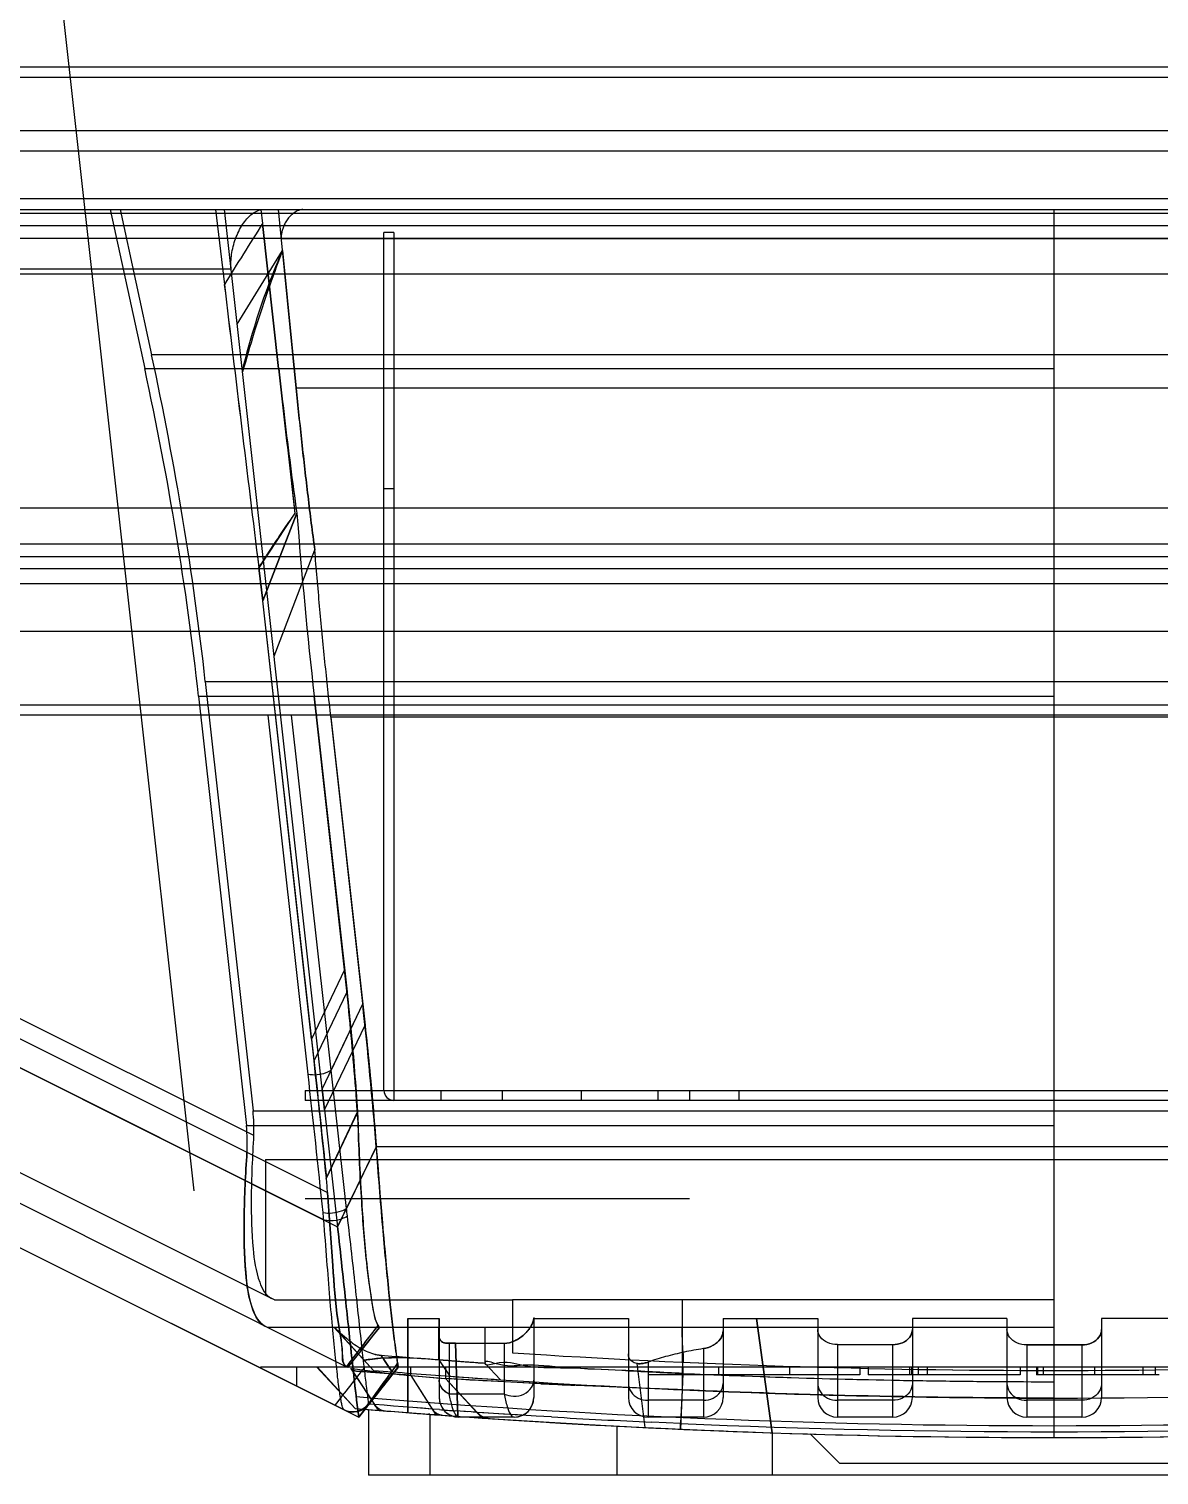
# Model space of a CAD drawing. Header units: millimetres. Extents: x -97344 to -49824, y -57049 to -40247.
# Drawn here: x -65065.67 to -65037.01, y -52851.39 to -52814.73 of the extents above; entities that cross this region are included whole.
import ezdxf

# ---------------------------------------------------------------- set-up
doc = ezdxf.new("R2010")
doc.units = ezdxf.units.MM
doc.header["$LTSCALE"] = 200
for name, color, linetype in [('DIM', 3, 'Continuous'), ('LAY0001', 7, 'Continuous'), ('PP025_18_1', 7, 'Continuous')]:
    doc.layers.add(name, color=color, linetype=linetype)

# ---------------------------------------------------------------- blocks, each defined once
blk = doc.blocks.new('2250')
at = {"color": 7, "linetype": 'Continuous'}
for p, q in [((-45373.872, -64442.645), (-45301.69, -64442.645)), ((-45301.69, -64442.909), (-45373.872, -64442.909)), ((-45375.337, -64444.768), (-45300.224, -64444.768)), ((-45303.202, -64445.988), (-45372.359, -64445.988)), ((-45303.202, -64446.362), (-45372.359, -64446.362)), ((-45372.359, -64446.662), (-45303.202, -64446.662)), ((-45372.359, -64446.982), (-45303.202, -64446.982)), ((-45303.202, -64447.901), (-45372.359, -64447.901)), ((-45372.359, -64453.824), (-45303.202, -64453.824)), ((-45303.202, -64454.743), (-45372.359, -64454.743)), ((-45303.202, -64455.062), (-45372.359, -64455.062)), ((-45372.359, -64455.362), (-45303.202, -64455.362)), ((-45372.359, -64455.737), (-45303.202, -64455.737)), ((-45300.224, -64456.957), (-45375.337, -64456.957)), ((-45373.872, -64458.816), (-45301.69, -64458.816)), ((-45301.69, -64459.08), (-45373.872, -64459.08)), ((-45356.706, -64468.175), (-45357.717, -64459.08)), ((-45356.123, -64468.077), (-45357.124, -64459.08)), ((-45356.127, -64459.129), (-45356.132, -64459.08)), ((-45355.32, -64466.384), (-45356.132, -64459.08)), ((-45319.434, -64459.129), (-45356.127, -64459.129)), ((-45355.32, -64466.384), (-45356.123, -64468.077)), ((-45356.306, -64471.869), (-45365.044, -64467.5)), ((-45355.732, -64471.579), (-45356.123, -64468.077)), ((-45354.977, -64470.015), (-45355.732, -64471.579)), ((-45320.585, -64470.015), (-45354.977, -64470.015)), ((-45364.588, -64472.286), (-45355.801, -64476.68)), ((-45354.422, -64475.6), (-45354.438, -64475.507)), ((-45321.14, -64475.6), (-45354.421, -64475.6)), ((-45354.098, -64475.812), (-45354.098, -64475.6)), ((-45353.219, -64475.6), (-45353.219, -64475.895)), ((-45348.082, -64475.6), (-45348.082, -64475.8)), ((-45346.299, -64475.6), (-45346.299, -64475.8)), ((-45344.494, -64475.6), (-45344.494, -64475.8)), ((-45342.712, -64475.6), (-45342.712, -64475.8)), ((-45342.505, -64475.6), (-45342.505, -64475.8)), ((-45341.449, -64475.6), (-45341.449, -64475.8)), ((-45341.401, -64475.6), (-45341.401, -64475.8)), ((-45341.233, -64475.6), (-45341.233, -64475.8)), ((-45341.008, -64475.6), (-45341.008, -64475.8)), ((-45338.648, -64475.6), (-45338.648, -64475.8)), ((-45338.233, -64475.6), (-45338.233, -64475.8)), ((-45338.195, -64475.8), (-45338.195, -64475.6)), ((-45338.064, -64475.6), (-45338.064, -64475.8)), ((-45336.763, -64475.6), (-45336.763, -64475.8)), ((-45336.585, -64475.6), (-45336.585, -64475.8)), ((-45335.537, -64475.6), (-45335.537, -64475.8)), ((-45335.22, -64475.6), (-45335.22, -64475.8)), ((-45354.098, -64475.812), (-45353.556, -64476.665)), ((-45354.098, -64475.812), (-45353.622, -64475.858)), ((-45353.622, -64475.858), (-45353.244, -64475.893)), ((-45353.219, -64475.895), (-45352.422, -64476.749)), ((-45350.805, -64476.022), (-45353.219, -64475.895)), ((-45342.712, -64475.8), (-45348.082, -64475.8)), ((-45347.219, -64475.8), (-45347.219, -64476.176)), ((-45338.648, -64475.8), (-45342.505, -64475.8)), ((-45335.124, -64475.8), (-45338.233, -64475.8)), ((-45349.067, -64476.101), (-45349.937, -64476.063)), ((-45347.219, -64476.176), (-45349.067, -64476.101)), ((-45347.219, -64476.176), (-45347.257, -64477.029)), ((-45355.786, -64476.687), (-45355.676, -64476.727)), ((-45355.676, -64476.727), (-45355.558, -64476.74)), ((-45355.558, -64476.74), (-45355.437, -64476.724)), ((-45355.437, -64476.724), (-45355.323, -64476.679)), ((-45355.168, -64476.547), (-45355.171, -64476.522)), ((-45355.169, -64476.548), (-45355.168, -64476.548)), ((-45355.168, -64476.548), (-45355.168, -64476.547)), ((-45355.168, -64476.548), (-45355.168, -64476.548)), ((-45355.168, -64476.548), (-45355.168, -64476.548)), ((-45355.02, -64476.552), (-45355.164, -64476.541)), ((-45355.118, -64476.402), (-45355.02, -64476.552)), ((-45354.779, -64476.571), (-45355.02, -64476.552)), ((-45354.779, -64476.571), (-45355.02, -64476.552)), ((-45354.536, -64476.591), (-45354.779, -64476.571)), ((-45354.536, -64476.591), (-45354.779, -64476.571)), ((-45354.293, -64476.609), (-45354.536, -64476.591)), ((-45354.293, -64476.609), (-45354.536, -64476.591)), ((-45354.048, -64476.628), (-45354.293, -64476.609)), ((-45354.048, -64476.628), (-45354.293, -64476.609)), ((-45353.556, -64476.665), (-45354.048, -64476.628)), ((-45353.376, -64476.679), (-45353.556, -64476.665)), ((-45352.85, -64476.718), (-45352.96, -64476.71)), ((-45352.66, -64476.732), (-45352.85, -64476.718)), ((-45352.423, -64476.749), (-45352.515, -64476.742)), ((-45352.418, -64476.749), (-45352.421, -64476.748)), ((-45352.418, -64476.749), (-45352.421, -64476.748)), ((-45351.178, -64476.827), (-45352.418, -64476.749)), ((-45352.003, -64476.776), (-45352.248, -64476.76)), ((-45352.089, -64476.906), (-45352.09, -64476.906)), ((-45351.748, -64476.792), (-45352.003, -64476.776)), ((-45351.397, -64476.814), (-45351.748, -64476.792)), ((-45351.178, -64476.827), (-45351.397, -64476.814)), ((-45350.924, -64476.842), (-45351.178, -64476.827)), ((-45350.533, -64476.865), (-45350.924, -64476.842)), ((-45347.622, -64477.013), (-45347.99, -64476.997)), ((-45347.257, -64477.029), (-45347.622, -64477.013)), ((-45347.264, -64477.175), (-45347.257, -64477.029)), ((-45343.231, -64478.04), (-45343.975, -64477.295)), ((-45343.231, -64478.04), (-45332.331, -64478.04))]:
    blk.add_line(p, q, dxfattribs=at)
for points in [[(-45355.168, -64476.547), (-45354.937, -64476.253), (-45354.692, -64475.942), (-45354.419, -64475.6)], [(-45353.622, -64475.858), (-45353.449, -64475.874), (-45353.322, -64475.886), (-45353.244, -64475.893)], [(-45355.323, -64476.679), (-45355.223, -64476.607), (-45355.168, -64476.548)], [(-45353.556, -64476.665), (-45353.803, -64476.647), (-45354.048, -64476.628)], [(-45352.423, -64476.749), (-45352.434, -64476.748), (-45352.85, -64476.718)], [(-45352.248, -64476.76), (-45352.41, -64476.749), (-45352.418, -64476.749)]]:
    blk.add_lwpolyline(points, dxfattribs=at)
for centre, radius, start, end in [((-45470.272, -64479.094), 115.652, 4.50268, 6.30947), ((-46070.882, -64547.576), 718.577, 6.062725, 6.343961), ((-45366.118, -64473.02), 10.486, 6.8514, 7.8979), ((-45367.942, -64472.916), 11.682, 5.1406, 6.064), ((-45227.722, -64567.78), 156.752, 143.93844, 144.39592), ((-45253.667, -64555.76), 128.752, 141.49401, 142.03103), ((-45106.508, -64671.737), 316.117, 141.65039, 141.86948), ((-45353.162, -64463.147), 12.699, 263.7063, 264.701), ((-45353.015, -64461.556), 14.297, 264.7025, 265.6554), ((-45337.232, -64194.718), 281.632, 267.23756, 267.41449), ((-45337.781, -64263.719), 212.667, 267.45621, 272.54379), ((-45355.562, -64476.24), 0.5, 243.4349, 322.0374), ((-45355.561, -64476.24), 0.5, 243.4349, 321.8695), ((-45355.562, -64476.24), 0.5, 243.435, 321.8981), ((-45337.781, -64263.805), 213.582, 265.29333, 266.1584), ((-45353.202, -64476.441), 0.419, 212.3454, 219.6111), ((-45340.124, -64302.038), 175.143, 265.66064, 265.79727), ((-45352.056, -64476.407), 0.5, 223.0876, 266.2054), ((-45352.057, -64476.407), 0.5, 230.2782, 266.1584), ((-45337.781, -64263.805), 213.582, 266.15865, 273.84138), ((-45337.416, -64248.045), 229.196, 266.71925, 267.35593), ((-45337.781, -64264.084), 213.156, 267.45184, 272.54816)]:
    blk.add_arc(centre, radius, start, end, dxfattribs=at)
for points, knots in [([(-45356.706, -64468.175), (-45356.556, -64468.204), (-45356.345, -64468.186), (-45356.163, -64468.102), (-45356.123, -64468.077)], [0, 0, 0, 0, 0.766002, 1, 1, 1, 1]), ([(-45354.977, -64470.015), (-45354.878, -64471.254), (-45354.749, -64472.882), (-45354.548, -64474.711), (-45354.465, -64475.302), (-45354.438, -64475.507)], [0, 0, 0, 0, 0.675699, 0.887625, 1, 1, 1, 1]), ([(-45356.325, -64471.682), (-45356.172, -64471.712), (-45355.955, -64471.693), (-45355.771, -64471.605), (-45355.732, -64471.579)], [0, 0, 0, 0, 0.767946, 1, 1, 1, 1]), ([(-45356.306, -64471.869), (-45356.202, -64471.891), (-45355.992, -64471.891), (-45355.79, -64471.825), (-45355.707, -64471.769)], [0, 0, 0, 0, 0.516263, 1, 1, 1, 1]), ([(-45355.801, -64476.68), (-45355.811, -64476.675), (-45355.824, -64476.638), (-45355.844, -64476.574), (-45355.866, -64476.466), (-45355.892, -64476.321), (-45355.919, -64476.136), (-45355.961, -64475.814), (-45356.016, -64475.321), (-45356.083, -64474.627), (-45356.155, -64473.805), (-45356.229, -64472.872), (-45356.28, -64472.214), (-45356.306, -64471.869)], [0, 0, 0, 0, 0.006776, 0.021232, 0.043706, 0.074242, 0.112797, 0.159267, 0.275215, 0.420126, 0.591341, 0.785736, 1, 1, 1, 1]), ([(-45355.171, -64476.522), (-45355.172, -64476.482), (-45355.192, -64476.354), (-45355.222, -64476.088), (-45355.273, -64475.678), (-45355.365, -64474.86), (-45355.506, -64473.54), (-45355.63, -64472.406), (-45355.707, -64471.769)], [0, 0, 0, 0, 0.025043, 0.081068, 0.167809, 0.284206, 0.597743, 1, 1, 1, 1]), ([(-45355.801, -64476.68), (-45355.698, -64476.731), (-45355.446, -64476.761), (-45355.238, -64476.616), (-45355.171, -64476.522)], [0, 0, 0, 0, 0.499786, 1, 1, 1, 1]), ([(-45354.79, -64476.708), (-45354.812, -64476.706), (-45354.905, -64476.686), (-45354.981, -64476.614), (-45355.02, -64476.552)], [0, 0, 0, 0, 0.235333, 1, 1, 1, 1]), ([(-45353.324, -64476.82), (-45353.38, -64476.816), (-45353.457, -64476.78), (-45353.511, -64476.724), (-45353.525, -64476.708)], [0, 0, 0, 0, 0.729742, 1, 1, 1, 1])]:
    blk.add_open_spline(points, degree=3, knots=knots, dxfattribs=at)
at = {"layer": 'LAY0001', "color": 7, "linetype": 'Continuous'}
for p, q in [((-45359.597, -64471.137), (-45363.595, -64435.177)), ((-45308.951, -64444.26), (-45366.61, -64444.26)), ((-45368.4, -64446.26), (-45314.09, -64446.26)), ((-45361.72, -64446.26), (-45360.847, -64450.291)), ((-45361.472, -64446.26), (-45360.674, -64449.946)), ((-45359.056, -64446.26), (-45358.828, -64448.156)), ((-45356.286, -64469.08), (-45358.823, -64446.26)), ((-45357.899, -64446.26), (-45357.86, -64446.614)), ((-45357.006, -64450.785), (-45357.457, -64446.26)), ((-45337.781, -64477.386), (-45337.781, -64446.26)), ((-45357.453, -64450.291), (-45357.86, -64446.614)), ((-45357.86, -64446.614), (-45357.453, -64450.291)), ((-45318.178, -64447.006), (-45357.383, -64447.006)), ((-45358.5, -64449.161), (-45357.354, -64447.3)), ((-45357.354, -64447.3), (-45357.006, -64450.785)), ((-45358.655, -64447.772), (-45366.618, -64447.772)), ((-45314.888, -64449.946), (-45360.674, -64449.946)), ((-45360.847, -64450.291), (-45337.781, -64450.291)), ((-45318.555, -64450.785), (-45357.006, -64450.785)), ((-45357.04, -64453.959), (-45357.954, -64455.343)), ((-45356.991, -64453.953), (-45357.85, -64456.18)), ((-45357.85, -64456.18), (-45356.991, -64453.953)), ((-45357.564, -64457.577), (-45356.535, -64454.889)), ((-45357.85, -64456.18), (-45357.954, -64455.342)), ((-45357.954, -64455.343), (-45357.85, -64456.18)), ((-45356.554, -64467.836), (-45357.85, -64456.18)), ((-45356.615, -64467.293), (-45357.85, -64456.18)), ((-45359.312, -64458.221), (-45358.101, -64469.106)), ((-45359.312, -64458.221), (-45316.25, -64458.221)), ((-45359.48, -64458.595), (-45358.27, -64469.48)), ((-45359.48, -64458.595), (-45337.781, -64458.595)), ((-45355.78, -64465.531), (-45356.551, -64458.595)), ((-45356.551, -64458.595), (-45355.717, -64466.091)), ((-45356.127, -64459.129), (-45355.259, -64466.938)), ((-45319.435, -64459.129), (-45356.127, -64459.129)), ((-45355.78, -64465.531), (-45356.615, -64467.293)), ((-45356.554, -64467.836), (-45355.717, -64466.091)), ((-45355.32, -64466.384), (-45356.345, -64468.545)), ((-45365.119, -64466.725), (-45356.21, -64471.179)), ((-45364.434, -64466.55), (-45358.085, -64469.725)), ((-45356.286, -64469.08), (-45355.259, -64466.938)), ((-45365.044, -64467.5), (-45355.956, -64472.044)), ((-45356.345, -64468.545), (-45355.956, -64472.044)), ((-45358.101, -64469.106), (-45317.46, -64469.106)), ((-45356.286, -64469.08), (-45355.956, -64472.044)), ((-45355.454, -64469.136), (-45356.242, -64470.801)), ((-45356.241, -64470.801), (-45355.45, -64469.133)), ((-45355.45, -64469.133), (-45355.434, -64469.48)), ((-45358.27, -64469.48), (-45337.781, -64469.48)), ((-45357.781, -64473.789), (-45365.577, -64469.891)), ((-45354.977, -64470.015), (-45355.956, -64472.044)), ((-45355.956, -64472.044), (-45354.974, -64470.015)), ((-45320.585, -64470.015), (-45354.977, -64470.015)), ((-45357.781, -64470.34), (-45357.781, -64473.789)), ((-45357.781, -64470.34), (-45347.031, -64470.34)), ((-45347.031, -64470.34), (-45328.531, -64470.34)), ((-45355.702, -64475.611), (-45365.57, -64470.677)), ((-45347.031, -64471.34), (-45356.781, -64471.34)), ((-45365.561, -64471.8), (-45355.419, -64476.87)), ((-45357.559, -64473.9), (-45357.781, -64473.789)), ((-45357.559, -64473.9), (-45351.519, -64473.9)), ((-45351.519, -64473.9), (-45351.519, -64475.24)), ((-45337.781, -64473.9), (-45351.519, -64473.9)), ((-45354.173, -64476.756), (-45354.174, -64474.37)), ((-45354.174, -64474.37), (-45354.174, -64476.756)), ((-45354.174, -64474.37), (-45353.381, -64474.37)), ((-45353.381, -64474.37), (-45353.381, -64476.37)), ((-45353.381, -64474.807), (-45353.381, -64474.37)), ((-45350.981, -64474.341), (-45350.981, -64476.37)), ((-45350.981, -64474.361), (-45350.981, -64475.931)), ((-45350.981, -64474.37), (-45348.581, -64474.37)), ((-45348.581, -64474.37), (-45348.581, -64476.37)), ((-45346.181, -64474.37), (-45346.181, -64476.37)), ((-45346.181, -64474.37), (-45343.781, -64474.37)), ((-45344.938, -64477.266), (-45345.332, -64474.37)), ((-45345.332, -64474.37), (-45344.938, -64477.266)), ((-45343.781, -64474.37), (-45343.781, -64476.37)), ((-45341.381, -64474.37), (-45341.381, -64476.37)), ((-45338.981, -64474.37), (-45341.381, -64474.37)), ((-45338.981, -64474.37), (-45338.981, -64476.37)), ((-45336.581, -64474.37), (-45336.581, -64476.37)), ((-45334.181, -64474.37), (-45336.581, -64474.37)), ((-45337.781, -64474.6), (-45357.725, -64474.6)), ((-45356.04, -64474.6), (-45355.042, -64475.684)), ((-45356.039, -64474.6), (-45355.042, -64475.684)), ((-45353.391, -64475.412), (-45353.391, -64474.6)), ((-45352.219, -64474.6), (-45352.219, -64475.5)), ((-45353.13, -64474.997), (-45352.965, -64474.993)), ((-45353.13, -64474.997), (-45353.13, -64476.284)), ((-45352.966, -64474.993), (-45352.911, -64476.849)), ((-45352.911, -64476.849), (-45352.965, -64474.993)), ((-45351.73, -64475.001), (-45352.965, -64474.993)), ((-45352.965, -64474.993), (-45351.73, -64475.001)), ((-45351.73, -64475.001), (-45351.73, -64476.284)), ((-45346.681, -64475.134), (-45346.681, -64476.87)), ((-45343.281, -64475.033), (-45343.281, -64476.87)), ((-45341.881, -64475.035), (-45343.281, -64475.033)), ((-45343.281, -64475.033), (-45341.881, -64475.035)), ((-45341.881, -64475.035), (-45341.881, -64476.87)), ((-45338.481, -64475.038), (-45338.481, -64476.87)), ((-45338.481, -64475.038), (-45337.081, -64475.038)), ((-45337.081, -64475.038), (-45338.481, -64475.038)), ((-45337.081, -64475.038), (-45337.081, -64476.87)), ((-45317.646, -64475.6), (-45357.915, -64475.6)), ((-45357.001, -64475.6), (-45357.001, -64476.08)), ((-45356.479, -64475.6), (-45355.514, -64476.649)), ((-45356.478, -64475.599), (-45355.513, -64476.648)), ((-45355.733, -64475.596), (-45355.735, -64475.594)), ((-45355.627, -64475.63), (-45354.925, -64476.697)), ((-45354.856, -64475.301), (-45354.575, -64475.722)), ((-45354.422, -64475.6), (-45354.438, -64475.507)), ((-45354.098, -64475.812), (-45354.098, -64475.6)), ((-45353.391, -64475.412), (-45352.219, -64475.5)), ((-45353.219, -64475.6), (-45353.219, -64475.895)), ((-45352.22, -64475.5), (-45351.826, -64475.922)), ((-45351.827, -64475.922), (-45352.22, -64475.501)), ((-45352.219, -64475.499), (-45351.825, -64475.921)), ((-45352.219, -64475.5), (-45351.825, -64475.922)), ((-45351.826, -64475.922), (-45352.219, -64475.5)), ((-45348.372, -64475.51), (-45348.166, -64477.133)), ((-45348.081, -64475.475), (-45348.081, -64476.87)), ((-45347.219, -64475.6), (-45347.219, -64476.176)), ((-45355.613, -64475.65), (-45354.925, -64476.697)), ((-45354.098, -64475.812), (-45353.464, -64476.809)), ((-45354.098, -64475.812), (-45353.465, -64476.81)), ((-45354.098, -64475.812), (-45353.219, -64475.895)), ((-45354.098, -64475.812), (-45353.219, -64475.895)), ((-45353.22, -64475.895), (-45352.288, -64476.893)), ((-45353.219, -64475.894), (-45352.287, -64476.892)), ((-45353.219, -64475.895), (-45352.287, -64476.892)), ((-45353.219, -64475.895), (-45352.287, -64476.892)), ((-45353.111, -64475.833), (-45351.826, -64475.922)), ((-45347.201, -64475.762), (-45347.222, -64476.177)), ((-45347.204, -64475.762), (-45347.22, -64476.176)), ((-45351.73, -64476.284), (-45353.13, -64476.284)), ((-45347.219, -64476.176), (-45347.264, -64477.175)), ((-45355.174, -64476.677), (-45355.174, -64478.34)), ((-45350.993, -64476.479), (-45350.981, -64476.37)), ((-45346.681, -64476.443), (-45348.081, -64476.443)), ((-45341.881, -64476.443), (-45343.281, -64476.443)), ((-45337.081, -64476.443), (-45338.481, -64476.443)), ((-45353.616, -64476.798), (-45353.616, -64478.34)), ((-45353.616, -64476.798), (-45353.616, -64478.34)), ((-45353.616, -64476.798), (-45353.466, -64476.809)), ((-45351.481, -64476.87), (-45352.881, -64476.87)), ((-45351.481, -64476.87), (-45351.369, -64476.858)), ((-45346.681, -64476.87), (-45348.081, -64476.87)), ((-45341.881, -64476.87), (-45343.281, -64476.87)), ((-45337.081, -64476.87), (-45338.481, -64476.87)), ((-45348.871, -64477.098), (-45348.871, -64478.34)), ((-45344.938, -64477.266), (-45344.938, -64478.34)), ((-45320.388, -64478.34), (-45355.174, -64478.34))]:
    blk.add_line(p, q, dxfattribs=at)
for points in [[(-45354.174, -64474.371), (-45354.173, -64474.967), (-45354.173, -64475.563), (-45354.173, -64476.159), (-45354.173, -64476.755)], [(-45354.905, -64474.607), (-45355.054, -64474.791), (-45355.201, -64474.976)], [(-45355.201, -64474.976), (-45355.369, -64475.187), (-45355.537, -64475.399), (-45355.704, -64475.61)], [(-45355.419, -64476.87), (-45355.228, -64476.624), (-45355.032, -64476.373), (-45354.832, -64476.119), (-45354.628, -64475.861), (-45354.419, -64475.6)], [(-45353.381, -64476.37), (-45353.364, -64476.497), (-45353.314, -64476.62)], [(-45353.314, -64476.62), (-45353.234, -64476.724), (-45353.131, -64476.803), (-45353.01, -64476.853), (-45352.881, -64476.87)], [(-45351.369, -64476.858), (-45351.264, -64476.821), (-45351.169, -64476.761), (-45351.091, -64476.683), (-45351.03, -64476.587), (-45350.993, -64476.479)]]:
    blk.add_lwpolyline(points, dxfattribs=at)
for centre, radius, start, end in [((-44734.231, -64838.873), 736.737, 147.830299, 147.971935), ((-42519.347, -64106.588), 2859.952, 186.859293, 187.004298), ((-42547.951, -64110.065), 2831.137, 186.858571, 187.005072), ((-44617.964, -64367.937), 744.062, 186.3548, 186.638314), ((-44286.573, -64333.16), 1077.262, 186.242245, 186.438738), ((-45472.805, -64479.334), 118.196, 4.52214, 6.29004), ((-45624.662, -64497.624), 269.758, 5.70658, 6.33969), ((-45364.609, -64469.775), 9.178, 1.8403, 3.9905), ((-45367.618, -64471.944), 11.433, 3.8375, 5.7406), ((-45367.646, -64471.937), 11.461, 3.792, 5.6895), ((-45253.678, -64555.753), 129.739, 141.28026, 141.8498), ((-45272.887, -64540.787), 105.389, 141.09469, 141.79699), ((-45106.508, -64671.737), 317.117, 141.56243, 141.79583), ((-45352.985, -64477.433), 2.44, 89.5308, 93.4013), ((-45337.781, -64263.805), 211.882, 266.28225, 270.00001), ((-45105.389, -64671.782), 317.691, 141.86418, 142.08572), ((-45105.506, -64671.691), 317.543, 141.86412, 142.08577), ((-45272.887, -64540.787), 104.389, 141.35653, 142.24398), ((-45249.234, -64551.958), 130.052, 143.99017, 144.73436), ((-45227.751, -64567.759), 156.716, 143.9384, 144.55245), ((-45253.723, -64555.716), 128.682, 141.49389, 142.21338), ((-45106.401, -64671.819), 316.251, 141.65082, 141.94377), ((-45106.508, -64671.737), 316.117, 141.65038, 141.94345), ((-45107.061, -64671.301), 315.413, 141.6502, 141.94392), ((-45492.782, -64567.764), 166.051, 33.66247, 33.83732), ((-45337.942, -64262.314), 213.658, 265.45932, 265.85333), ((-45337.938, -64262.268), 213.704, 265.45956, 265.85329), ((-45352.089, -64475.209), 2.363, 186.996, 189.5209), ((-45245.292, -64403.626), 129.764, 213.58702, 213.81014), ((-45258.888, -64412.218), 113.685, 213.77063, 214.0258), ((-45337.781, -64263.805), 212.582, 265.34254, 265.86511), ((-45337.781, -64263.805), 212.582, 265.86511, 266.21148), ((-45337.781, -64263.805), 212.582, 266.21148, 270.00001), ((-45337.779, -64263.721), 212.251, 267.45574, 269.99955), ((-45337.781, -64263.805), 213.282, 265.23748, 274.76252), ((-45337.781, -64264.221), 212.165, 267.45033, 272.54992), ((-45337.78, -64264.221), 212.165, 267.45008, 272.54967), ((-45337.781, -64263.805), 213.582, 265.23748, 274.76252), ((-45337.781, -64263.802), 213.584, 265.329, 265.73763), ((-45352.881, -64476.37), 0.5, 180, 270), ((-45351.481, -64476.37), 0.5, 270, 0), ((-45348.081, -64476.37), 0.5, 180, 270), ((-45346.681, -64476.37), 0.5, 270, 0), ((-45343.281, -64476.37), 0.5, 180, 270), ((-45341.881, -64476.37), 0.5, 270, 0), ((-45338.481, -64476.37), 0.5, 180, 270), ((-45337.081, -64476.37), 0.5, 270, 0), ((-45353.784, -64479.051), 2.26, 85.735, 86.7267), ((-45353.784, -64479.05), 2.258, 85.7356, 86.7275), ((-45349.081, -64416.22), 60.747, 265.71909, 265.86234), ((-45337.865, -64265.272), 212.112, 265.78205, 267.02567), ((-45353.609, -64478.833), 2.029, 84.6602, 85.9212), ((-45337.781, -64263.806), 213.58, 265.80085, 267.02353), ((-45337.781, -64263.8), 213.586, 267.02353, 268.07958), ((-45337.781, -64263.803), 213.583, 267.02353, 268.07959)]:
    blk.add_arc(centre, radius, start, end, dxfattribs=at)
for centre, major_axis, ratio, start_param, end_param in [((-45756.102, -64350.608), (393.924, -135.879), 0.37703, 0.176957, 0.22489), ((-45757.651, -64350.608), (395.294, -136.352), 0.37703, 0.176957, 0.22489), ((-45158.895, -64350.608), (167.365, 173.845), 0.61463, 2.642162, 2.669125), ((-45378.404, -64463.6), (20.156, -6.953), 0.37703, 0.104111, 0.176957), ((-45379.953, -64463.6), (21.526, -7.425), 0.37703, 0.102287, 0.176957), ((-45337.781, -64263.805), (211.882, 0), 1, -1.635683, -1.505909), ((-45337.781, -64263.805), (0, 211.882), 1, -3.20648, -3.076705)]:
    blk.add_ellipse(centre, major_axis=major_axis, ratio=ratio, start_param=start_param, end_param=end_param, dxfattribs=at)
for points, knots in [([(-45358.655, -64447.772), (-45358.668, -64447.648), (-45358.657, -64447.383), (-45358.558, -64446.997), (-45358.384, -64446.642), (-45358.157, -64446.365), (-45357.942, -64446.26), (-45357.842, -64446.26)], [0, 0, 0, 0, 0.202467, 0.423866, 0.641706, 0.837727, 1, 1, 1, 1]), ([(-45356.834, -64446.26), (-45356.874, -64446.26), (-45356.956, -64446.277), (-45357.065, -64446.339), (-45357.16, -64446.422), (-45357.238, -64446.518), (-45357.298, -64446.618), (-45357.342, -64446.718), (-45357.371, -64446.815), (-45357.386, -64446.911), (-45357.386, -64446.975), (-45357.383, -64447.006)], [0, 0, 0, 0, 0.118955, 0.242251, 0.367875, 0.490966, 0.606998, 0.713285, 0.811692, 0.906124, 1, 1, 1, 1]), ([(-45358.368, -64450.347), (-45358.292, -64450.026), (-45358.111, -64449.363), (-45357.781, -64448.343), (-45357.506, -64447.654), (-45357.354, -64447.3)], [0, 0, 0, 0, 0.307988, 0.64057, 1, 1, 1, 1]), ([(-45357.354, -64447.3), (-45357.489, -64447.652), (-45357.742, -64448.345), (-45358.076, -64449.372), (-45358.274, -64450.045), (-45358.365, -64450.375)], [0, 0, 0, 0, 0.349817, 0.683398, 1, 1, 1, 1]), ([(-45357.446, -64450.291), (-45357.401, -64450.707), (-45357.307, -64451.53), (-45357.155, -64452.751), (-45357.047, -64453.555), (-45356.991, -64453.953)], [0, 0, 0, 0, 0.339936, 0.673282, 1, 1, 1, 1]), ([(-45357.006, -64450.785), (-45356.961, -64451.243), (-45356.866, -64452.158), (-45356.708, -64453.526), (-45356.595, -64454.437), (-45356.535, -64454.891)], [0, 0, 0, 0, 0.334293, 0.66745, 1, 1, 1, 1]), ([(-45356.535, -64454.889), (-45356.595, -64454.436), (-45356.709, -64453.526), (-45356.866, -64452.158), (-45356.96, -64451.243), (-45357.006, -64450.785)], [0, 0, 0, 0, 0.332308, 0.665582, 1, 1, 1, 1]), ([(-45357.954, -64455.342), (-45357.918, -64455.284), (-45357.843, -64455.166), (-45357.726, -64454.985), (-45357.602, -64454.796), (-45357.474, -64454.599), (-45357.336, -64454.395), (-45357.191, -64454.182), (-45357.091, -64454.038), (-45357.04, -64453.964)], [0, 0, 0, 0, 0.123861, 0.254276, 0.390619, 0.532636, 0.681725, 0.837694, 1, 1, 1, 1]), ([(-45356.127, -64459.129), (-45356.179, -64458.661), (-45356.279, -64457.721), (-45356.415, -64456.308), (-45356.496, -64455.362), (-45356.535, -64454.889)], [0, 0, 0, 0, 0.331977, 0.665315, 1, 1, 1, 1]), ([(-45355.454, -64469.136), (-45355.482, -64468.74), (-45355.543, -64467.942), (-45355.652, -64466.74), (-45355.735, -64465.935), (-45355.78, -64465.531)], [0, 0, 0, 0, 0.329405, 0.662717, 1, 1, 1, 1]), ([(-45355.717, -64466.091), (-45355.68, -64466.427), (-45355.611, -64467.1), (-45355.523, -64468.114), (-45355.473, -64468.793), (-45355.45, -64469.133)], [0, 0, 0, 0, 0.331699, 0.665006, 1, 1, 1, 1]), ([(-45355.259, -64466.938), (-45355.221, -64467.278), (-45355.15, -64467.96), (-45355.056, -64468.985), (-45355, -64469.671), (-45354.974, -64470.015)], [0, 0, 0, 0, 0.331945, 0.66526, 1, 1, 1, 1]), ([(-45356.615, -64467.293), (-45356.571, -64467.686), (-45356.485, -64468.47), (-45356.361, -64469.639), (-45356.281, -64470.415), (-45356.242, -64470.8)], [0, 0, 0, 0, 0.336857, 0.670222, 1, 1, 1, 1]), ([(-45358.085, -64469.725), (-45358.118, -64470.263), (-45358.164, -64471.219), (-45358.129, -64472.478), (-45358.016, -64473.331), (-45357.784, -64473.787), (-45357.633, -64473.863)], [0, 0, 0, 0, 0.380442, 0.676291, 0.880354, 1, 1, 1, 1]), ([(-45355.436, -64469.48), (-45355.415, -64470.131), (-45355.36, -64471.296), (-45355.248, -64472.821), (-45355.107, -64473.854), (-45355.019, -64474.394), (-45354.933, -64474.551)], [0, 0, 0, 0, 0.382473, 0.686053, 0.895096, 1, 1, 1, 1]), ([(-45354.929, -64474.539), (-45355.012, -64474.374), (-45355.107, -64473.831), (-45355.247, -64472.792), (-45355.363, -64471.278), (-45355.415, -64470.123), (-45355.434, -64469.48)], [0, 0, 0, 0, 0.108542, 0.318776, 0.62108, 1, 1, 1, 1]), ([(-45354.977, -64470.015), (-45354.922, -64470.706), (-45354.825, -64471.942), (-45354.673, -64473.566), (-45354.549, -64474.707), (-45354.466, -64475.301), (-45354.438, -64475.507)], [0, 0, 0, 0, 0.376696, 0.674011, 0.886689, 1, 1, 1, 1]), ([(-45354.435, -64475.497), (-45354.462, -64475.293), (-45354.547, -64474.699), (-45354.675, -64473.55), (-45354.827, -64471.927), (-45354.922, -64470.693), (-45354.974, -64470.015)], [0, 0, 0, 0, 0.112493, 0.326389, 0.629471, 1, 1, 1, 1]), ([(-45357.799, -64474.562), (-45357.952, -64474.486), (-45358.2, -64474.007), (-45358.315, -64473.079), (-45358.345, -64471.73), (-45358.29, -64470.712), (-45358.254, -64470.157)], [0, 0, 0, 0, 0.11281, 0.322649, 0.631149, 1, 1, 1, 1]), ([(-45358.254, -64470.157), (-45358.29, -64470.711), (-45358.344, -64471.722), (-45358.316, -64473.067), (-45358.203, -64473.994), (-45357.956, -64474.484), (-45357.799, -64474.562)], [0, 0, 0, 0, 0.36802, 0.673041, 0.884101, 1, 1, 1, 1]), ([(-45355.734, -64475.595), (-45355.834, -64475.541), (-45355.824, -64475.038), (-45356.002, -64474.272), (-45356.081, -64472.857), (-45356.169, -64471.796), (-45356.211, -64471.179)], [0, 0, 0, 0, 0.07675, 0.272399, 0.582722, 1, 1, 1, 1]), ([(-45356.21, -64471.179), (-45356.169, -64471.795), (-45356.083, -64472.855), (-45356.001, -64474.259), (-45355.828, -64475.041), (-45355.832, -64475.532), (-45355.735, -64475.594)], [0, 0, 0, 0, 0.415996, 0.725886, 0.921894, 1, 1, 1, 1]), ([(-45355.419, -64476.87), (-45355.433, -64476.767), (-45355.487, -64476.346), (-45355.591, -64475.414), (-45355.754, -64473.908), (-45355.881, -64472.721), (-45355.956, -64472.044)], [0, 0, 0, 0, 0.064356, 0.26243, 0.57925, 1, 1, 1, 1]), ([(-45355.956, -64472.044), (-45355.881, -64472.722), (-45355.754, -64473.907), (-45355.591, -64475.412), (-45355.487, -64476.343), (-45355.433, -64476.766), (-45355.419, -64476.87)], [0, 0, 0, 0, 0.421527, 0.736362, 0.935135, 1, 1, 1, 1]), ([(-45347.219, -64473.9), (-45347.219, -64474.074), (-45347.216, -64474.424), (-45347.233, -64474.95), (-45347.191, -64475.3), (-45347.191, -64475.477)], [0, 0, 0, 0, 0.332078, 0.664238, 1, 1, 1, 1]), ([(-45347.219, -64473.9), (-45347.219, -64474.074), (-45347.216, -64474.424), (-45347.233, -64474.951), (-45347.189, -64475.301), (-45347.189, -64475.477)], [0, 0, 0, 0, 0.332379, 0.664846, 1, 1, 1, 1]), ([(-45350.981, -64474.361), (-45350.986, -64474.432), (-45351.052, -64474.589), (-45351.221, -64474.789), (-45351.454, -64474.947), (-45351.639, -64475.002), (-45351.73, -64475.001)], [0, 0, 0, 0, 0.204432, 0.467513, 0.740627, 1, 1, 1, 1]), ([(-45351.73, -64475.001), (-45351.638, -64475.002), (-45351.45, -64474.946), (-45351.217, -64474.786), (-45351.05, -64474.586), (-45350.986, -64474.431), (-45350.981, -64474.361)], [0, 0, 0, 0, 0.262059, 0.539177, 0.799771, 1, 1, 1, 1]), ([(-45356.03, -64474.6), (-45355.902, -64474.726), (-45355.654, -64474.951), (-45355.263, -64475.206), (-45354.985, -64475.29), (-45354.856, -64475.3)], [0, 0, 0, 0, 0.388278, 0.720108, 1, 1, 1, 1]), ([(-45356.029, -64474.6), (-45355.901, -64474.726), (-45355.653, -64474.951), (-45355.263, -64475.206), (-45354.985, -64475.291), (-45354.856, -64475.301)], [0, 0, 0, 0, 0.388334, 0.720238, 1, 1, 1, 1]), ([(-45354.929, -64474.539), (-45355.021, -64474.655), (-45355.202, -64474.887), (-45355.471, -64475.239), (-45355.647, -64475.476), (-45355.735, -64475.594)], [0, 0, 0, 0, 0.332928, 0.666187, 1, 1, 1, 1]), ([(-45354.933, -64474.551), (-45355.024, -64474.665), (-45355.204, -64474.895), (-45355.471, -64475.243), (-45355.647, -64475.477), (-45355.734, -64475.595)], [0, 0, 0, 0, 0.332375, 0.665711, 1, 1, 1, 1]), ([(-45354.903, -64474.6), (-45354.912, -64474.6), (-45354.92, -64474.574), (-45354.929, -64474.56), (-45354.933, -64474.551)], [0, 0, 0, 0, 0.472807, 1, 1, 1, 1]), ([(-45354.929, -64474.539), (-45354.925, -64474.551), (-45354.914, -64474.563), (-45354.908, -64474.604), (-45354.899, -64474.6)], [0, 0, 0, 0, 0.557204, 1, 1, 1, 1]), ([(-45353.381, -64474.807), (-45353.381, -64474.829), (-45353.376, -64474.873), (-45353.347, -64474.932), (-45353.293, -64474.975), (-45353.218, -64474.998), (-45353.161, -64474.999), (-45353.13, -64474.997)], [0, 0, 0, 0, 0.184708, 0.357522, 0.534304, 0.740398, 1, 1, 1, 1]), ([(-45353.13, -64474.997), (-45353.161, -64474.999), (-45353.218, -64474.998), (-45353.293, -64474.975), (-45353.347, -64474.932), (-45353.376, -64474.873), (-45353.381, -64474.83), (-45353.381, -64474.807)], [0, 0, 0, 0, 0.259383, 0.465414, 0.642207, 0.815096, 1, 1, 1, 1]), ([(-45347.219, -64474.6), (-45347.219, -64474.729), (-45347.217, -64474.987), (-45347.227, -64475.374), (-45347.204, -64475.632), (-45347.204, -64475.761)], [0, 0, 0, 0, 0.333303, 0.666606, 1, 1, 1, 1]), ([(-45347.219, -64474.6), (-45347.219, -64474.729), (-45347.217, -64474.987), (-45347.228, -64475.375), (-45347.201, -64475.633), (-45347.201, -64475.762)], [0, 0, 0, 0, 0.333292, 0.666583, 1, 1, 1, 1]), ([(-45346.181, -64474.685), (-45346.181, -64474.756), (-45346.24, -64474.91), (-45346.431, -64475.065), (-45346.594, -64475.121), (-45346.681, -64475.134)], [0, 0, 0, 0, 0.296706, 0.636568, 1, 1, 1, 1]), ([(-45346.681, -64475.134), (-45346.594, -64475.121), (-45346.429, -64475.065), (-45346.239, -64474.908), (-45346.181, -64474.755), (-45346.181, -64474.685)], [0, 0, 0, 0, 0.365896, 0.707188, 1, 1, 1, 1]), ([(-45343.281, -64475.033), (-45343.366, -64475.033), (-45343.53, -64475.001), (-45343.725, -64474.862), (-45343.781, -64474.715), (-45343.781, -64474.646)], [0, 0, 0, 0, 0.368685, 0.703541, 1, 1, 1, 1]), ([(-45341.381, -64474.648), (-45341.381, -64474.716), (-45341.436, -64474.864), (-45341.632, -64475.004), (-45341.796, -64475.035), (-45341.881, -64475.035)], [0, 0, 0, 0, 0.297244, 0.632212, 1, 1, 1, 1]), ([(-45341.881, -64475.035), (-45341.796, -64475.035), (-45341.632, -64475.004), (-45341.437, -64474.865), (-45341.381, -64474.717), (-45341.381, -64474.648)], [0, 0, 0, 0, 0.367619, 0.701741, 1, 1, 1, 1]), ([(-45338.481, -64475.038), (-45338.566, -64475.038), (-45338.73, -64475.006), (-45338.925, -64474.866), (-45338.981, -64474.717), (-45338.981, -64474.649)], [0, 0, 0, 0, 0.367424, 0.701887, 1, 1, 1, 1]), ([(-45336.581, -64474.649), (-45336.581, -64474.717), (-45336.636, -64474.866), (-45336.832, -64475.006), (-45336.996, -64475.038), (-45337.081, -64475.038)], [0, 0, 0, 0, 0.297733, 0.633065, 1, 1, 1, 1]), ([(-45337.081, -64475.038), (-45336.996, -64475.038), (-45336.832, -64475.006), (-45336.636, -64474.866), (-45336.581, -64474.717), (-45336.581, -64474.649)], [0, 0, 0, 0, 0.367424, 0.701888, 1, 1, 1, 1]), ([(-45346.681, -64475.134), (-45346.844, -64475.159), (-45347.165, -64475.217), (-45347.633, -64475.331), (-45347.935, -64475.424), (-45348.081, -64475.475)], [0, 0, 0, 0, 0.344142, 0.678236, 1, 1, 1, 1]), ([(-45355.284, -64475.421), (-45355.01, -64475.371), (-45354.451, -64475.342), (-45353.652, -64475.39), (-45352.966, -64475.445), (-45352.499, -64475.483), (-45352.277, -64475.497), (-45352.219, -64475.5)], [0, 0, 0, 0, 0.271937, 0.542564, 0.781965, 0.944091, 1, 1, 1, 1]), ([(-45355.279, -64475.427), (-45354.914, -64475.366), (-45354.198, -64475.343), (-45353.26, -64475.426), (-45352.609, -64475.473), (-45352.299, -64475.495), (-45352.219, -64475.5)], [0, 0, 0, 0, 0.361767, 0.695615, 0.921811, 1, 1, 1, 1]), ([(-45353.391, -64475.412), (-45353.179, -64475.429), (-45352.834, -64475.458), (-45352.443, -64475.485), (-45352.265, -64475.497), (-45352.219, -64475.5)], [0, 0, 0, 0, 0.542987, 0.883687, 1, 1, 1, 1]), ([(-45347.201, -64475.762), (-45347.715, -64475.742), (-45348.709, -64475.674), (-45350.018, -64475.65), (-45351.201, -64475.503), (-45351.685, -64475.627), (-45352.229, -64475.418), (-45352.219, -64475.499)], [0, 0, 0, 0, 0.307073, 0.588047, 0.806846, 0.951103, 1, 1, 1, 1]), ([(-45352.219, -64475.5), (-45352.219, -64475.582), (-45351.7, -64475.398), (-45351.196, -64475.634), (-45350.025, -64475.597), (-45348.712, -64475.692), (-45347.718, -64475.739), (-45347.204, -64475.761)], [0, 0, 0, 0, 0.048763, 0.19269, 0.411303, 0.6924, 1, 1, 1, 1]), ([(-45348.372, -64475.51), (-45348.413, -64475.503), (-45348.489, -64475.476), (-45348.567, -64475.384), (-45348.581, -64475.308), (-45348.581, -64475.269)], [0, 0, 0, 0, 0.359421, 0.668561, 1, 1, 1, 1]), ([(-45348.372, -64475.51), (-45348.342, -64475.515), (-45348.278, -64475.518), (-45348.18, -64475.505), (-45348.114, -64475.486), (-45348.081, -64475.475)], [0, 0, 0, 0, 0.308523, 0.6419, 1, 1, 1, 1]), ([(-45348.081, -64475.475), (-45348.114, -64475.486), (-45348.18, -64475.505), (-45348.278, -64475.518), (-45348.342, -64475.515), (-45348.372, -64475.51)], [0, 0, 0, 0, 0.357914, 0.691297, 1, 1, 1, 1]), ([(-45354.098, -64475.812), (-45354.157, -64475.807), (-45354.272, -64475.799), (-45354.438, -64475.787), (-45354.592, -64475.775), (-45354.736, -64475.764), (-45354.871, -64475.754), (-45354.996, -64475.744), (-45355.112, -64475.735), (-45355.221, -64475.726), (-45355.323, -64475.719), (-45355.416, -64475.707), (-45355.515, -64475.717), (-45355.562, -64475.664), (-45355.58, -64475.637)], [0, 0, 0, 0, 0.117896, 0.227753, 0.330112, 0.425509, 0.514428, 0.597306, 0.67455, 0.746544, 0.813642, 0.876177, 0.935214, 1, 1, 1, 1]), ([(-45355.58, -64475.637), (-45355.412, -64475.66), (-45355.078, -64475.704), (-45354.585, -64475.77), (-45354.258, -64475.8), (-45354.098, -64475.812)], [0, 0, 0, 0, 0.340515, 0.677697, 1, 1, 1, 1]), ([(-45353.13, -64476.284), (-45353.203, -64476.25), (-45353.323, -64476.149), (-45353.381, -64476), (-45353.381, -64475.931)], [0, 0, 0, 0, 0.536766, 1, 1, 1, 1]), ([(-45353.13, -64476.284), (-45353.179, -64476.262), (-45353.267, -64476.203), (-45353.359, -64476.077), (-45353.381, -64475.979), (-45353.381, -64475.931)], [0, 0, 0, 0, 0.354914, 0.6858, 1, 1, 1, 1]), ([(-45347.219, -64476.176), (-45347.836, -64476.154), (-45349.009, -64476.104), (-45350.622, -64476.033), (-45351.908, -64475.966), (-45352.735, -64475.922), (-45353.121, -64475.9), (-45353.219, -64475.895)], [0, 0, 0, 0, 0.307872, 0.586402, 0.80679, 0.950608, 1, 1, 1, 1]), ([(-45351.73, -64476.284), (-45351.659, -64476.318), (-45351.487, -64476.357), (-45351.229, -64476.307), (-45351.03, -64476.15), (-45350.981, -64475.997), (-45350.981, -64475.931)], [0, 0, 0, 0, 0.246339, 0.531616, 0.793482, 1, 1, 1, 1]), ([(-45347.204, -64475.761), (-45346.158, -64475.808), (-45344.064, -64475.887), (-45340.923, -64475.956), (-45338.828, -64475.972), (-45337.781, -64475.972)], [0, 0, 0, 0, 0.333333, 0.666667, 1, 1, 1, 1]), ([(-45353.13, -64476.284), (-45353.112, -64476.39), (-45353.07, -64476.569), (-45353.007, -64476.768), (-45352.92, -64476.87), (-45352.881, -64476.87)], [0, 0, 0, 0, 0.490945, 0.819038, 1, 1, 1, 1]), ([(-45351.73, -64476.284), (-45351.712, -64476.39), (-45351.67, -64476.569), (-45351.607, -64476.768), (-45351.52, -64476.87), (-45351.481, -64476.87)], [0, 0, 0, 0, 0.490963, 0.819051, 1, 1, 1, 1]), ([(-45348.581, -64476.014), (-45348.581, -64476.089), (-45348.529, -64476.247), (-45348.335, -64476.406), (-45348.166, -64476.443), (-45348.081, -64476.443)], [0, 0, 0, 0, 0.310991, 0.644812, 1, 1, 1, 1]), ([(-45337.781, -64476.386), (-45339.354, -64476.386), (-45342.502, -64476.351), (-45345.647, -64476.246), (-45347.219, -64476.176)], [0, 0, 0, 0, 0.499978, 1, 1, 1, 1]), ([(-45347.219, -64476.176), (-45345.647, -64476.246), (-45342.502, -64476.351), (-45339.354, -64476.386), (-45337.781, -64476.386)], [0, 0, 0, 0, 0.500022, 1, 1, 1, 1]), ([(-45346.681, -64476.443), (-45346.595, -64476.443), (-45346.427, -64476.406), (-45346.232, -64476.247), (-45346.181, -64476.089), (-45346.181, -64476.014)], [0, 0, 0, 0, 0.355188, 0.689009, 1, 1, 1, 1]), ([(-45343.781, -64476.014), (-45343.781, -64476.089), (-45343.729, -64476.247), (-45343.535, -64476.406), (-45343.366, -64476.443), (-45343.281, -64476.443)], [0, 0, 0, 0, 0.310991, 0.644812, 1, 1, 1, 1]), ([(-45341.381, -64476.014), (-45341.381, -64476.089), (-45341.432, -64476.247), (-45341.627, -64476.406), (-45341.795, -64476.443), (-45341.881, -64476.443)], [0, 0, 0, 0, 0.310991, 0.644812, 1, 1, 1, 1]), ([(-45338.981, -64476.014), (-45338.981, -64476.089), (-45338.929, -64476.247), (-45338.735, -64476.406), (-45338.566, -64476.443), (-45338.481, -64476.443)], [0, 0, 0, 0, 0.310991, 0.644812, 1, 1, 1, 1]), ([(-45336.581, -64476.014), (-45336.581, -64476.089), (-45336.632, -64476.247), (-45336.827, -64476.406), (-45336.995, -64476.443), (-45337.081, -64476.443)], [0, 0, 0, 0, 0.310991, 0.644812, 1, 1, 1, 1])]:
    blk.add_open_spline(points, degree=3, knots=knots, dxfattribs=at)
at = {"layer": 'PP025_18_1', "color": 7, "linetype": 'Continuous'}
for p, q in [((-45354.781, -64468.59), (-45354.781, -64446.84)), ((-45354.531, -64446.84), (-45354.781, -64446.84)), ((-45354.531, -64446.84), (-45354.531, -64468.59)), ((-45354.531, -64453.34), (-45354.781, -64453.34)), ((-45356.781, -64468.59), (-45356.781, -64468.84)), ((-45356.781, -64468.59), (-45318.781, -64468.59)), ((-45354.531, -64468.59), (-45354.531, -64468.84)), ((-45353.331, -64468.84), (-45353.331, -64468.59)), ((-45351.781, -64468.59), (-45351.781, -64468.84)), ((-45349.781, -64468.59), (-45349.781, -64468.84)), ((-45347.831, -64468.84), (-45347.831, -64468.59)), ((-45347.031, -64468.59), (-45347.031, -64468.84)), ((-45345.781, -64468.59), (-45345.781, -64468.84)), ((-45318.781, -64468.84), (-45356.781, -64468.84))]:
    blk.add_line(p, q, dxfattribs=at)
blk.add_arc((-45354.531, -64468.59), 0.25, 180, 270, dxfattribs=at)
blk = doc.blocks.new('*U1514')
at = {"layer": 'DIM', "color": 3}
blk.add_blockref('2250', (45347.11, 64440.647), dxfattribs=at)
blk = doc.blocks.new('*U1516')
at = {"layer": 'DIM', "color": 0, "linetype": 'ByBlock', "lineweight": -2, "transparency": 16777216}
blk.add_blockref('*U1514', (4500, 0), dxfattribs=at)

msp = doc.modelspace()

# ---------------------------------------------------------------- block references
at = {"layer": 'DIM', "color": 3}
msp.add_blockref('*U1516', (-69548.994, -52813.697), dxfattribs=at)

doc.saveas('drawing.dxf')
